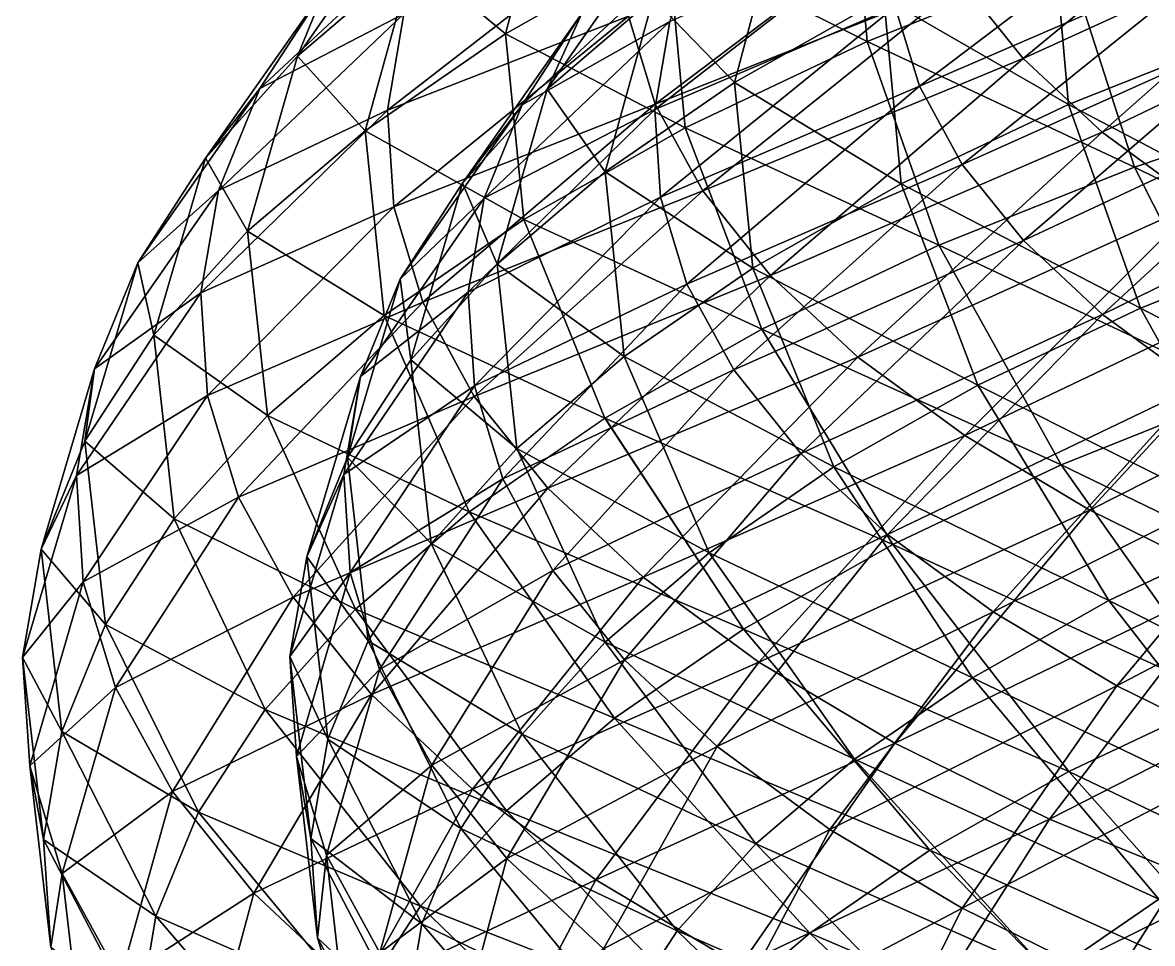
# Model space of a CAD drawing. Header units: metres. Extents: x -644 to 621, y -139 to 1855.
# Drawn here: x -635.5 to -424.2, y 523 to 695.2 of the extents above; entities that cross this region are included whole.
import ezdxf

# ---------------------------------------------------------------- set-up
doc = ezdxf.new("R2010")
doc.units = ezdxf.units.M

msp = doc.modelspace()

# ---------------------------------------------------------------- linework, layer by layer
for points in [[(-448.37476, 688.55707, -4809.123), (-398.7542, 729.45856, -4806.985), (-459.8009, 702.8139, -4772.9795), (-459.8008, 702.814, -4772.9795)], [(-448.37476, 688.55707, -4809.123), (-385.66803, 717.2323, -4838.082), (-398.7542, 729.45856, -4806.985), (-398.75412, 729.4587, -4806.985)], [(-405.29828, 693.7342, -4203.3203), (-442.96393, 714.79193, -4248.318), (-408.15182, 728.6828, -4214.514), (-408.15173, 728.6829, -4214.514)], [(-545.2019, 693.1227, -4299.576), (-562.4768, 707.4631, -4362.0645), (-536.6572, 725.2528, -4318.1963), (-536.6571, 725.2529, -4318.1963)], [(-545.2019, 693.1227, -4299.576), (-536.6572, 725.2528, -4318.1963), (-514.84973, 710.3423, -4257.279), (-514.8496, 710.3424, -4257.279)], [(-477.5681, 691.69525, -4206.218), (-514.84973, 710.3423, -4257.279), (-480.63318, 726.55945, -4217.6167), (-480.6331, 726.5596, -4217.6167)], [(-477.5681, 691.69525, -4206.218), (-480.63318, 726.55945, -4217.6167), (-439.95898, 706.7022, -4169.698), (-439.9589, 706.70233, -4169.698)], [(-467.7956, 683.3555, -4722.563), (-418.40115, 720.80176, -4729.093), (-472.3058, 698.2147, -4685.1196), (-472.3057, 698.21484, -4685.1196)], [(-467.7956, 683.3555, -4722.563), (-411.26584, 707.768, -4762.0337), (-418.40115, 720.80176, -4729.093), (-418.40106, 720.8019, -4729.093)], [(-387.80548, 681.584, -4135.3403), (-439.95898, 706.7022, -4169.698), (-399.05225, 720.4754, -4136.3774), (-399.05215, 720.4755, -4136.3774)], [(-584.0727, 688.95184, -4407.874), (-578.9134, 701.70215, -4475.044), (-562.3658, 720.0614, -4429.461), (-562.36566, 720.0615, -4429.461)], [(-584.0727, 688.95184, -4407.874), (-562.3658, 720.0614, -4429.461), (-562.4768, 707.4631, -4362.0645), (-562.4767, 707.4632, -4362.0645)], [(-517.1919, 679.9746, -4729.532), (-467.7975, 717.42084, -4736.062), (-522.1874, 696.4328, -4688.0596), (-522.18726, 696.4329, -4688.0596)], [(-502.39655, 684.0149, -4323.758), (-517.58276, 699.7944, -4382.6973), (-493.85184, 716.145, -4342.378), (-493.85175, 716.14514, -4342.378)], [(-517.1919, 679.9746, -4729.532), (-459.8009, 702.8139, -4772.9795), (-467.7975, 717.42084, -4736.062), (-467.7974, 717.42096, -4736.062)], [(-502.39655, 684.0149, -4323.758), (-493.85184, 716.145, -4342.378), (-474.45874, 699.86475, -4284.8247), (-474.45865, 699.86487, -4284.8247)], [(-433.60602, 674.75885, -4844.2183), (-385.66803, 717.2323, -4838.082), (-448.37476, 688.55707, -4809.123), (-448.37466, 688.5572, -4809.123)], [(-433.60602, 674.75885, -4844.2183), (-369.71964, 705.50543, -4868.013), (-385.66803, 717.2323, -4838.082), (-385.66794, 717.2324, -4838.082)], [(-591.1153, 682.9243, -4521.811), (-564.1938, 696.8879, -4586.6045), (-556.8915, 714.80963, -4541.8354), (-556.89136, 714.80975, -4541.8354)], [(-591.1153, 682.9243, -4521.811), (-556.8915, 714.80963, -4541.8354), (-578.9134, 701.70215, -4475.044), (-578.91327, 701.7023, -4475.044)], [(-439.8989, 679.92773, -4236.9185), (-474.45874, 699.86475, -4284.8247), (-442.96393, 714.79193, -4248.318), (-442.96384, 714.79205, -4248.318)], [(-439.8989, 679.92773, -4236.9185), (-442.96393, 714.79193, -4248.318), (-405.29828, 693.7342, -4203.3203), (-405.2982, 693.7343, -4203.3203)], [(-567.26575, 678.8432, -4631.812), (-522.1874, 696.4328, -4688.0596), (-523.2754, 713.0306, -4646.357), (-523.27527, 713.0307, -4646.357)], [(-567.26575, 678.8432, -4631.812), (-523.2754, 713.0306, -4646.357), (-564.1938, 696.8879, -4586.6045), (-564.19366, 696.888, -4586.6045)], [(-537.43164, 682.78064, -4424.8013), (-530.88025, 697.0753, -4488.136), (-515.7247, 713.89014, -4446.3877), (-515.72455, 713.89026, -4446.3877)], [(-537.43164, 682.78064, -4424.8013), (-515.7247, 713.89014, -4446.3877), (-517.58276, 699.7944, -4382.6973), (-517.58264, 699.7945, -4382.6973)], [(-517.2784, 679.01263, -4632.9233), (-472.3058, 698.2147, -4685.1196), (-473.288, 713.19995, -4647.4683), (-473.2879, 713.2001, -4647.4683)], [(-517.2784, 679.01263, -4632.9233), (-473.288, 713.19995, -4647.4683), (-514.48114, 695.4435, -4591.759), (-514.481, 695.4436, -4591.759)], [(-511.59338, 675.5688, -4245.6577), (-545.2019, 693.1227, -4299.576), (-514.84973, 710.3423, -4257.279), (-514.8496, 710.3424, -4257.279)], [(-542.0557, 679.87714, -4530.9697), (-514.48114, 695.4435, -4591.759), (-507.832, 711.76245, -4550.9937), (-507.8319, 711.7626, -4550.9937)], [(-542.0557, 679.87714, -4530.9697), (-507.832, 711.76245, -4550.9937), (-530.88025, 697.0753, -4488.136), (-530.8801, 697.07544, -4488.136)], [(-511.59338, 675.5688, -4245.6577), (-514.84973, 710.3423, -4257.279), (-477.5681, 691.69525, -4206.218), (-477.56802, 691.6954, -4206.218)], [(-459.79178, 668.73535, -4759.5137), (-411.26584, 707.768, -4762.0337), (-467.7956, 683.3555, -4722.563), (-467.7955, 683.35565, -4722.563)], [(-459.79178, 668.73535, -4759.5137), (-401.0703, 695.04675, -4794.2847), (-411.26584, 707.768, -4762.0337), (-411.26575, 707.7681, -4762.0337)], [(-571.4588, 675.0317, -4344.1875), (-584.0727, 688.95184, -4407.874), (-562.4768, 707.4631, -4362.0645), (-562.4767, 707.4632, -4362.0645)], [(-571.4588, 675.0317, -4344.1875), (-562.4768, 707.4631, -4362.0645), (-545.2019, 693.1227, -4299.576), (-545.2018, 693.1228, -4299.576)], [(-427.58316, 668.191, -4167.741), (-477.5681, 691.69525, -4206.218), (-439.95898, 706.7022, -4169.698), (-439.9589, 706.70233, -4169.698)], [(-427.58316, 668.191, -4167.741), (-439.95898, 706.7022, -4169.698), (-387.80548, 681.584, -4135.3403), (-387.8054, 681.5841, -4135.3403)], [(-415.60706, 661.5242, -4877.9976), (-369.71964, 705.50543, -4868.013), (-433.60602, 674.75885, -4844.2183), (-433.60593, 674.759, -4844.2183)], [(-601.2806, 669.86005, -4455.276), (-591.1153, 682.9243, -4521.811), (-578.9134, 701.70215, -4475.044), (-578.91327, 701.7023, -4475.044)], [(-601.2806, 669.86005, -4455.276), (-578.9134, 701.70215, -4475.044), (-584.0727, 688.95184, -4407.874), (-584.0726, 688.95197, -4407.874)], [(-508.32684, 663.78125, -4770.4595), (-459.8009, 702.8139, -4772.9795), (-517.1919, 679.9746, -4729.532), (-517.1918, 679.97473, -4729.532)], [(-508.32684, 663.78125, -4770.4595), (-448.37476, 688.55707, -4809.123), (-459.8009, 702.8139, -4772.9795), (-459.8008, 702.814, -4772.9795)], [(-526.5647, 667.363, -4364.8203), (-537.43164, 682.78064, -4424.8013), (-517.58276, 699.7944, -4382.6973), (-517.58264, 699.7945, -4382.6973)], [(-526.5647, 667.363, -4364.8203), (-517.58276, 699.7944, -4382.6973), (-502.39655, 684.0149, -4323.758), (-502.39645, 684.015, -4323.758)], [(-471.2023, 665.09125, -4273.204), (-502.39655, 684.0149, -4323.758), (-474.45874, 699.86475, -4284.8247), (-474.45865, 699.86487, -4284.8247)], [(-471.2023, 665.09125, -4273.204), (-474.45874, 699.86475, -4284.8247), (-439.8989, 679.92773, -4236.9185), (-439.8988, 679.92786, -4236.9185)], [(-516.2022, 662.59485, -4674.174), (-472.3058, 698.2147, -4685.1196), (-517.2784, 679.01263, -4632.9233), (-517.27826, 679.01276, -4632.9233)], [(-516.2022, 662.59485, -4674.174), (-467.7956, 683.3555, -4722.563), (-472.3058, 698.2147, -4685.1196), (-472.3057, 698.21484, -4685.1196)], [(-598.8787, 663.8708, -4569.407), (-567.26575, 678.8432, -4631.812), (-564.1938, 696.8879, -4586.6045), (-564.19366, 696.888, -4586.6045)], [(-598.8787, 663.8708, -4569.407), (-564.1938, 696.8879, -4586.6045), (-591.1153, 682.9243, -4521.811), (-591.1152, 682.92444, -4521.811)], [(-566.0839, 660.8129, -4677.1143), (-522.1874, 696.4328, -4688.0596), (-567.26575, 678.8432, -4631.812), (-567.2656, 678.8433, -4631.812)], [(-566.0839, 660.8129, -4677.1143), (-517.1919, 679.9746, -4729.532), (-522.1874, 696.4328, -4688.0596), (-522.18726, 696.4329, -4688.0596)], [(-553.24756, 665.2332, -4468.3687), (-542.0557, 679.87714, -4530.9697), (-530.88025, 697.0753, -4488.136), (-530.8801, 697.07544, -4488.136)], [(-553.24756, 665.2332, -4468.3687), (-530.88025, 697.0753, -4488.136), (-537.43164, 682.78064, -4424.8013), (-537.4315, 682.78076, -4424.8013)], [(-549.1661, 662.42645, -4574.562), (-517.2784, 679.01263, -4632.9233), (-514.48114, 695.4435, -4591.759), (-514.481, 695.4436, -4591.759)], [(-549.1661, 662.42645, -4574.562), (-514.48114, 695.4435, -4591.759), (-542.0557, 679.87714, -4530.9697), (-542.0556, 679.87726, -4530.9697)], [(-448.3553, 654.46564, -4795.69), (-401.0703, 695.04675, -4794.2847), (-459.79178, 668.73535, -4759.5137), (-459.7917, 668.7355, -4759.5137)], [(-448.3553, 654.46564, -4795.69), (-387.89224, 682.7346, -4825.6), (-401.0703, 695.04675, -4794.2847), (-401.07022, 695.0469, -4794.2847)], [(-541.7759, 658.44543, -4287.7188), (-571.4588, 675.0317, -4344.1875), (-545.2019, 693.1227, -4299.576), (-545.2018, 693.1228, -4299.576)], [(-541.7759, 658.44543, -4287.7188), (-545.2019, 693.1227, -4299.576), (-511.59338, 675.5688, -4245.6577), (-511.5933, 675.5689, -4245.6577)], [(-392.92245, 655.2229, -4201.364), (-439.8989, 679.92773, -4236.9185), (-405.29828, 693.7342, -4203.3203), (-405.2982, 693.7343, -4203.3203)], [(-464.15424, 653.5982, -4203.253), (-511.59338, 675.5688, -4245.6577), (-477.5681, 691.69525, -4206.218), (-477.56802, 691.6954, -4206.218)], [(-464.15424, 653.5982, -4203.253), (-477.5681, 691.69525, -4206.218), (-427.58316, 668.191, -4167.741), (-427.58307, 668.1911, -4167.741)], [(-593.4204, 656.207, -4390.7725), (-601.2806, 669.86005, -4455.276), (-584.0727, 688.95184, -4407.874), (-584.0726, 688.95197, -4407.874)], [(-593.4204, 656.207, -4390.7725), (-584.0727, 688.95184, -4407.874), (-571.4588, 675.0317, -4344.1875), (-571.4587, 675.0318, -4344.1875)], [(-495.6597, 647.976, -4810.5283), (-448.37476, 688.55707, -4809.123), (-508.32684, 663.78125, -4770.4595), (-508.32675, 663.7814, -4770.4595)], [(-495.6597, 647.976, -4810.5283), (-433.60602, 674.75885, -4844.2183), (-448.37476, 688.55707, -4809.123), (-448.37466, 688.5572, -4809.123)], [(-613.9694, 650.33295, -4503.9097), (-598.8787, 663.8708, -4569.407), (-591.1153, 682.9243, -4521.811), (-591.1152, 682.92444, -4521.811)], [(-613.9694, 650.33295, -4503.9097), (-591.1153, 682.9243, -4521.811), (-601.2806, 669.86005, -4455.276), (-601.28046, 669.86017, -4455.276)], [(-546.77936, 650.0357, -4407.6997), (-553.24756, 665.2332, -4468.3687), (-537.43164, 682.78064, -4424.8013), (-537.4315, 682.78076, -4424.8013)], [(-546.77936, 650.0357, -4407.6997), (-537.43164, 682.78064, -4424.8013), (-526.5647, 667.363, -4364.8203), (-526.5646, 667.3631, -4364.8203)], [(-498.9704, 649.33765, -4311.9004), (-526.5647, 667.363, -4364.8203), (-502.39655, 684.0149, -4323.758), (-502.39645, 684.015, -4323.758)], [(-511.26093, 646.3152, -4715.197), (-467.7956, 683.3555, -4722.563), (-516.2022, 662.59485, -4674.174), (-516.2021, 662.595, -4674.174)], [(-511.26093, 646.3152, -4715.197), (-459.79178, 668.73535, -4759.5137), (-467.7956, 683.3555, -4722.563), (-467.7955, 683.35565, -4722.563)], [(-498.9704, 649.33765, -4311.9004), (-502.39655, 684.0149, -4323.758), (-471.2023, 665.09125, -4273.204), (-471.2022, 665.0914, -4273.204)], [(-433.57318, 640.6549, -4830.817), (-387.89224, 682.7346, -4825.6), (-448.3553, 654.46564, -4795.69), (-448.3552, 654.46576, -4795.69)], [(-433.57318, 640.6549, -4830.817), (-371.83185, 670.9254, -4855.741), (-387.89224, 682.7346, -4825.6), (-387.89215, 682.73474, -4825.6)], [(-368.69418, 639.1673, -4143.3955), (-427.58316, 668.191, -4167.741), (-387.80548, 681.584, -4135.3403), (-387.8054, 681.5841, -4135.3403)], [(-602.14465, 644.68665, -4617.4697), (-566.0839, 660.8129, -4677.1143), (-567.26575, 678.8432, -4631.812), (-567.2656, 678.8433, -4631.812)], [(-602.14465, 644.68665, -4617.4697), (-567.26575, 678.8432, -4631.812), (-598.8787, 663.8708, -4569.407), (-598.8786, 663.8709, -4569.407)], [(-560.6572, 642.93427, -4722.166), (-517.1919, 679.9746, -4729.532), (-566.0839, 660.8129, -4677.1143), (-566.0838, 660.81305, -4677.1143)], [(-564.9099, 647.2857, -4513.068), (-549.1661, 662.42645, -4574.562), (-542.0557, 679.87714, -4530.9697), (-542.0556, 679.87726, -4530.9697)], [(-564.9099, 647.2857, -4513.068), (-542.0557, 679.87714, -4530.9697), (-553.24756, 665.2332, -4468.3687), (-553.24744, 665.23334, -4468.3687)], [(-560.6572, 642.93427, -4722.166), (-508.32684, 663.78125, -4770.4595), (-517.1919, 679.9746, -4729.532), (-517.1918, 679.97473, -4729.532)], [(-552.15735, 644.8561, -4618.581), (-516.2022, 662.59485, -4674.174), (-517.2784, 679.01263, -4632.9233), (-517.27826, 679.01276, -4632.9233)], [(-552.15735, 644.8561, -4618.581), (-517.2784, 679.01263, -4632.9233), (-549.1661, 662.42645, -4574.562), (-549.16595, 662.4266, -4574.562)], [(-426.48502, 641.8307, -4233.954), (-471.2023, 665.09125, -4273.204), (-439.8989, 679.92773, -4236.9185), (-439.8988, 679.92786, -4236.9185)], [(-426.48502, 641.8307, -4233.954), (-439.8989, 679.92773, -4236.9185), (-392.92245, 655.2229, -4201.364), (-392.92236, 655.223, -4201.364)], [(-567.88586, 640.4556, -4332.0806), (-593.4204, 656.207, -4390.7725), (-571.4588, 675.0317, -4344.1875), (-571.4587, 675.0318, -4344.1875)], [(-567.88586, 640.4556, -4332.0806), (-571.4588, 675.0317, -4344.1875), (-541.7759, 658.44543, -4287.7188), (-541.77576, 658.44556, -4287.7188)], [(-497.2404, 637.9168, -4241.6045), (-541.7759, 658.44543, -4287.7188), (-511.59338, 675.5688, -4245.6577), (-511.5933, 675.5689, -4245.6577)], [(-497.2404, 637.9168, -4241.6045), (-511.59338, 675.5688, -4245.6577), (-464.15424, 653.5982, -4203.253), (-464.15414, 653.5983, -4203.253)], [(-479.28693, 632.67914, -4849.435), (-433.60602, 674.75885, -4844.2183), (-495.6597, 647.976, -4810.5283), (-495.6596, 647.97614, -4810.5283)], [(-479.28693, 632.67914, -4849.435), (-415.60706, 661.5242, -4877.9976), (-433.60602, 674.75885, -4844.2183), (-433.60593, 674.759, -4844.2183)], [(-610.9197, 636.7918, -4438.9775), (-613.9694, 650.33295, -4503.9097), (-601.2806, 669.86005, -4455.276), (-601.28046, 669.86017, -4455.276)], [(-610.9197, 636.7918, -4438.9775), (-601.2806, 669.86005, -4455.276), (-593.4204, 656.207, -4390.7725), (-593.4203, 656.2071, -4390.7725)], [(-415.55792, 627.4083, -4864.627), (-371.83185, 670.9254, -4855.741), (-433.57318, 640.6549, -4830.817), (-433.5731, 640.655, -4830.817)], [(-502.49197, 630.2974, -4755.6797), (-459.79178, 668.73535, -4759.5137), (-511.26093, 646.3152, -4715.197), (-511.26083, 646.3153, -4715.197)], [(-502.49197, 630.2974, -4755.6797), (-448.3553, 654.46564, -4795.69), (-459.79178, 668.73535, -4759.5137), (-459.7917, 668.7355, -4759.5137)], [(-406.52295, 626.4305, -4174.209), (-464.15424, 653.5982, -4203.253), (-427.58316, 668.191, -4167.741), (-427.58307, 668.1911, -4167.741)], [(-406.52295, 626.4305, -4174.209), (-427.58316, 668.191, -4167.741), (-368.69418, 639.1673, -4143.3955), (-368.6941, 639.1674, -4143.3955)], [(-522.99176, 632.7869, -4352.7134), (-546.77936, 650.0357, -4407.6997), (-526.5647, 667.363, -4364.8203), (-526.5646, 667.3631, -4364.8203)], [(-522.99176, 632.7869, -4352.7134), (-526.5647, 667.363, -4364.8203), (-498.9704, 649.33765, -4311.9004), (-498.9703, 649.33777, -4311.9004)], [(-622.04266, 630.51917, -4553.405), (-602.14465, 644.68665, -4617.4697), (-598.8787, 663.8708, -4569.407), (-598.8786, 663.8709, -4569.407)], [(-622.04266, 630.51917, -4553.405), (-598.8787, 663.8708, -4569.407), (-613.9694, 650.33295, -4503.9097), (-613.9693, 650.33307, -4503.9097)], [(-562.8866, 632.165, -4452.07), (-564.9099, 647.2857, -4513.068), (-553.24756, 665.2332, -4468.3687), (-553.24744, 665.23334, -4468.3687)], [(-562.8866, 632.165, -4452.07), (-553.24756, 665.2332, -4468.3687), (-546.77936, 650.0357, -4407.6997), (-546.77924, 650.0358, -4407.6997)], [(-551.027, 625.34326, -4766.6255), (-508.32684, 663.78125, -4770.4595), (-560.6572, 642.93427, -4722.166), (-560.6571, 642.9344, -4722.166)], [(-551.027, 625.34326, -4766.6255), (-495.6597, 647.976, -4810.5283), (-508.32684, 663.78125, -4770.4595), (-508.32675, 663.7814, -4770.4595)], [(-456.84933, 627.4393, -4269.1504), (-498.9704, 649.33765, -4311.9004), (-471.2023, 665.09125, -4273.204), (-471.2022, 665.0914, -4273.204)], [(-456.84933, 627.4393, -4269.1504), (-471.2023, 665.09125, -4273.204), (-426.48502, 641.8307, -4233.954), (-426.48492, 641.8308, -4233.954)], [(-572.33, 629.07477, -4558.5596), (-552.15735, 644.8561, -4618.581), (-549.1661, 662.42645, -4574.562), (-549.16595, 662.4266, -4574.562)], [(-572.33, 629.07477, -4558.5596), (-549.1661, 662.42645, -4574.562), (-564.9099, 647.2857, -4513.068), (-564.9098, 647.2858, -4513.068)], [(-551.0065, 627.29974, -4662.6924), (-516.2022, 662.59485, -4674.174), (-552.15735, 644.8561, -4618.581), (-552.1572, 644.8562, -4618.581)], [(-551.0065, 627.29974, -4662.6924), (-511.26093, 646.3152, -4715.197), (-516.2022, 662.59485, -4674.174), (-516.2021, 662.595, -4674.174)], [(-459.33307, 618.0071, -4886.884), (-415.60706, 661.5242, -4877.9976), (-479.28693, 632.67914, -4849.435), (-479.28683, 632.67926, -4849.435)], [(-459.33307, 618.0071, -4886.884), (-394.5148, 648.95386, -4910.2046), (-415.60706, 661.5242, -4877.9976), (-415.60696, 661.5243, -4877.9976)], [(-600.88824, 625.51776, -4665.633), (-566.0839, 660.8129, -4677.1143), (-602.14465, 644.68665, -4617.4697), (-602.14453, 644.68677, -4617.4697)], [(-600.88824, 625.51776, -4665.633), (-560.6572, 642.93427, -4722.166), (-566.0839, 660.8129, -4677.1143), (-566.0838, 660.81305, -4677.1143)], [(-526.5898, 621.2661, -4282.505), (-567.88586, 640.4556, -4332.0806), (-541.7759, 658.44543, -4287.7188), (-541.77576, 658.44556, -4287.7188)], [(-526.5898, 621.2661, -4282.505), (-541.7759, 658.44543, -4287.7188), (-497.2404, 637.9168, -4241.6045), (-497.2403, 637.91693, -4241.6045)], [(-589.7247, 621.7362, -4378.4053), (-610.9197, 636.7918, -4438.9775), (-593.4204, 656.207, -4390.7725), (-593.4203, 656.2071, -4390.7725)], [(-589.7247, 621.7362, -4378.4053), (-593.4204, 656.207, -4390.7725), (-567.88586, 640.4556, -4332.0806), (-567.88574, 640.45575, -4332.0806)], [(-371.8622, 613.46246, -4207.831), (-426.48502, 641.8307, -4233.954), (-392.92245, 655.2229, -4201.364), (-392.92236, 655.223, -4201.364)], [(-489.96222, 614.6636, -4795.3145), (-448.3553, 654.46564, -4795.69), (-502.49197, 630.2974, -4755.6797), (-502.49188, 630.29755, -4755.6797)], [(-441.3022, 612.55273, -4207.9805), (-497.2404, 637.9168, -4241.6045), (-464.15424, 653.5982, -4203.253), (-464.15414, 653.5983, -4203.253)], [(-489.96222, 614.6636, -4795.3145), (-433.57318, 640.6549, -4830.817), (-448.3553, 654.46564, -4795.69), (-448.3552, 654.46576, -4795.69)], [(-441.3022, 612.55273, -4207.9805), (-464.15424, 653.5982, -4203.253), (-406.52295, 626.4305, -4174.209), (-406.52286, 626.4306, -4174.209)], [(-623.8234, 616.934, -4488.4346), (-622.04266, 630.51917, -4553.405), (-613.9694, 650.33295, -4503.9097), (-613.9693, 650.33307, -4503.9097)], [(-623.8234, 616.934, -4488.4346), (-613.9694, 650.33295, -4503.9097), (-610.9197, 636.7918, -4438.9775), (-610.91956, 636.79193, -4438.9775)], [(-543.0836, 615.56494, -4395.332), (-562.8866, 632.165, -4452.07), (-546.77936, 650.0357, -4407.6997), (-546.77924, 650.0358, -4407.6997)], [(-543.0836, 615.56494, -4395.332), (-546.77936, 650.0357, -4407.6997), (-522.99176, 632.7869, -4352.7134), (-522.99164, 632.78705, -4352.7134)], [(-483.7844, 612.1583, -4306.686), (-522.99176, 632.7869, -4352.7134), (-498.9704, 649.33765, -4311.9004), (-498.9703, 649.33777, -4311.9004)], [(-483.7844, 612.1583, -4306.686), (-498.9704, 649.33765, -4311.9004), (-456.84933, 627.4393, -4269.1504), (-456.84924, 627.4394, -4269.1504)], [(-435.95007, 604.0715, -4922.5884), (-394.5148, 648.95386, -4910.2046), (-459.33307, 618.0071, -4886.884), (-459.33298, 618.0072, -4886.884)], [(-435.95007, 604.0715, -4922.5884), (-370.48987, 637.1435, -4940.5938), (-394.5148, 648.95386, -4910.2046), (-394.5147, 648.954, -4910.2046)], [(-574.7639, 613.88684, -4497.593), (-572.33, 629.07477, -4558.5596), (-564.9099, 647.2857, -4513.068), (-564.9098, 647.2858, -4513.068)], [(-574.7639, 613.88684, -4497.593), (-564.9099, 647.2857, -4513.068), (-562.8866, 632.165, -4452.07), (-562.8865, 632.1651, -4452.07)], [(-537.2666, 608.17395, -4810.153), (-495.6597, 647.976, -4810.5283), (-551.027, 625.34326, -4766.6255), (-551.02686, 625.3434, -4766.6255)], [(-537.2666, 608.17395, -4810.153), (-479.28693, 632.67914, -4849.435), (-495.6597, 647.976, -4810.5283), (-495.6596, 647.97614, -4810.5283)], [(-625.4389, 610.56946, -4603.3853), (-600.88824, 625.51776, -4665.633), (-602.14465, 644.68665, -4617.4697), (-602.14453, 644.68677, -4617.4697)], [(-625.4389, 610.56946, -4603.3853), (-602.14465, 644.68665, -4617.4697), (-622.04266, 630.51917, -4553.405), (-622.04254, 630.5193, -4553.405)], [(-575.4515, 610.7389, -4604.4966), (-551.0065, 627.29974, -4662.6924), (-552.15735, 644.8561, -4618.581), (-552.1572, 644.8562, -4618.581)], [(-575.4515, 610.7389, -4604.4966), (-552.15735, 644.8561, -4618.581), (-572.33, 629.07477, -4558.5596), (-572.3299, 629.0749, -4558.5596)], [(-545.72253, 609.89105, -4706.5605), (-511.26093, 646.3152, -4715.197), (-551.0065, 627.29974, -4662.6924), (-551.00635, 627.29987, -4662.6924)], [(-545.72253, 609.89105, -4706.5605), (-502.49197, 630.2974, -4755.6797), (-511.26093, 646.3152, -4715.197), (-511.26083, 646.3153, -4715.197)], [(-595.11884, 606.51013, -4713.53), (-560.6572, 642.93427, -4722.166), (-600.88824, 625.51776, -4665.633), (-600.8881, 625.5179, -4665.633)], [(-595.11884, 606.51013, -4713.53), (-551.027, 625.34326, -4766.6255), (-560.6572, 642.93427, -4722.166), (-560.6571, 642.9344, -4722.166)], [(-551.9792, 603.7728, -4325.642), (-589.7247, 621.7362, -4378.4053), (-567.88586, 640.4556, -4332.0806), (-567.88574, 640.45575, -4332.0806)], [(-551.9792, 603.7728, -4325.642), (-567.88586, 640.4556, -4332.0806), (-526.5898, 621.2661, -4282.505), (-526.58966, 621.26624, -4282.505)], [(-473.76703, 599.53265, -4833.7993), (-433.57318, 640.6549, -4830.817), (-489.96222, 614.6636, -4795.3145), (-489.96213, 614.6637, -4795.3145)], [(-473.76703, 599.53265, -4833.7993), (-415.55792, 627.4083, -4864.627), (-433.57318, 640.6549, -4830.817), (-433.5731, 640.655, -4830.817)], [(-403.63297, 600.78516, -4238.6816), (-456.84933, 627.4393, -4269.1504), (-426.48502, 641.8307, -4233.954), (-426.48492, 641.8308, -4233.954)], [(-403.63297, 600.78516, -4238.6816), (-426.48502, 641.8307, -4233.954), (-371.8622, 613.46246, -4207.831), (-371.86212, 613.4626, -4207.831)], [(-607.1261, 602.4296, -4426.3403), (-623.8234, 616.934, -4488.4346), (-610.9197, 636.7918, -4438.9775), (-610.91956, 636.79193, -4438.9775)], [(-607.1261, 602.4296, -4426.3403), (-610.9197, 636.7918, -4438.9775), (-589.7247, 621.7362, -4378.4053), (-589.72455, 621.7363, -4378.4053)], [(-472.76724, 597.63965, -4244.453), (-526.5898, 621.2661, -4282.505), (-497.2404, 637.9168, -4241.6045), (-497.2403, 637.91693, -4241.6045)], [(-472.76724, 597.63965, -4244.453), (-497.2404, 637.9168, -4241.6045), (-441.3022, 612.55273, -4207.9805), (-441.3021, 612.55286, -4207.9805)], [(-409.31586, 590.9784, -4956.278), (-370.48987, 637.1435, -4940.5938), (-435.95007, 604.0715, -4922.5884), (-435.94998, 604.0716, -4922.5884)], [(-559.09296, 597.8028, -4439.4326), (-574.7639, 613.88684, -4497.593), (-562.8866, 632.165, -4452.07), (-562.8865, 632.1651, -4452.07)], [(-559.09296, 597.8028, -4439.4326), (-562.8866, 632.165, -4452.07), (-543.0836, 615.56494, -4395.332), (-543.0835, 615.56506, -4395.332)], [(-507.0851, 596.1041, -4346.275), (-543.0836, 615.56494, -4395.332), (-522.99176, 632.7869, -4352.7134), (-522.99164, 632.78705, -4352.7134)], [(-519.4807, 591.5568, -4852.4175), (-479.28693, 632.67914, -4849.435), (-537.2666, 608.17395, -4810.153), (-537.2665, 608.1741, -4810.153)], [(-507.0851, 596.1041, -4346.275), (-522.99176, 632.7869, -4352.7134), (-483.7844, 612.1583, -4306.686), (-483.7843, 612.15845, -4306.686)], [(-519.4807, 591.5568, -4852.4175), (-459.33307, 618.0071, -4886.884), (-479.28693, 632.67914, -4849.435), (-479.28683, 632.67926, -4849.435)], [(-632.0334, 596.78467, -4538.768), (-625.4389, 610.56946, -4603.3853), (-622.04266, 630.51917, -4553.405), (-622.04254, 630.5193, -4553.405)], [(-632.0334, 596.78467, -4538.768), (-622.04266, 630.51917, -4553.405), (-623.8234, 616.934, -4488.4346), (-623.8233, 616.93414, -4488.4346)], [(-536.3454, 592.7624, -4749.8506), (-502.49197, 630.2974, -4755.6797), (-545.72253, 609.89105, -4706.5605), (-545.7224, 609.8912, -4706.5605)], [(-536.3454, 592.7624, -4749.8506), (-489.96222, 614.6636, -4795.3145), (-502.49197, 630.2974, -4755.6797), (-502.49188, 630.29755, -4755.6797)], [(-582.3208, 595.3403, -4543.923), (-575.4515, 610.7389, -4604.4966), (-572.33, 629.07477, -4558.5596), (-572.3299, 629.0749, -4558.5596)], [(-582.3208, 595.3403, -4543.923), (-572.33, 629.07477, -4558.5596), (-574.7639, 613.88684, -4497.593), (-574.7638, 613.88696, -4497.593)], [(-432.3762, 587.1621, -4271.999), (-483.7844, 612.1583, -4306.686), (-456.84933, 627.4393, -4269.1504), (-456.84924, 627.4394, -4269.1504)], [(-432.3762, 587.1621, -4271.999), (-456.84933, 627.4393, -4269.1504), (-403.63297, 600.78516, -4238.6816), (-403.63287, 600.7853, -4238.6816)], [(-624.13226, 590.63574, -4653.4697), (-600.88824, 625.51776, -4665.633), (-625.4389, 610.56946, -4603.3853), (-625.4388, 610.5696, -4603.3853)], [(-624.13226, 590.63574, -4653.4697), (-595.11884, 606.51013, -4713.53), (-600.88824, 625.51776, -4665.633), (-600.8881, 625.5179, -4665.633)], [(-584.8805, 587.8083, -4760.7964), (-551.027, 625.34326, -4766.6255), (-595.11884, 606.51013, -4713.53), (-595.1187, 606.51025, -4713.53)], [(-584.8805, 587.8083, -4760.7964), (-537.2666, 608.17395, -4810.153), (-551.027, 625.34326, -4766.6255), (-551.02686, 625.3434, -4766.6255)], [(-574.2506, 592.41766, -4650.53), (-551.0065, 627.29974, -4662.6924), (-575.4515, 610.7389, -4604.4966), (-575.45135, 610.739, -4604.4966)], [(-574.2506, 592.41766, -4650.53), (-545.72253, 609.89105, -4706.5605), (-551.0065, 627.29974, -4662.6924), (-551.00635, 627.29987, -4662.6924)], [(-454.02963, 585.0197, -4870.8413), (-415.55792, 627.4083, -4864.627), (-473.76703, 599.53265, -4833.7993), (-473.76694, 599.5328, -4833.7993)], [(-454.02963, 585.0197, -4870.8413), (-394.44662, 614.8266, -4896.8633), (-415.55792, 627.4083, -4864.627), (-415.55783, 627.40845, -4864.627)], [(-378.2247, 581.96204, -4187.6973), (-441.3022, 612.55273, -4207.9805), (-406.52295, 626.4305, -4174.209), (-406.52286, 626.4306, -4174.209)], [(-573.2152, 585.57007, -4370.688), (-607.1261, 602.4296, -4426.3403), (-589.7247, 621.7362, -4378.4053), (-589.72455, 621.7363, -4378.4053)], [(-573.2152, 585.57007, -4370.688), (-589.7247, 621.7362, -4378.4053), (-551.9792, 603.7728, -4325.642), (-551.97906, 603.77295, -4325.642)], [(-500.67868, 581.80475, -4283.349), (-551.9792, 603.7728, -4325.642), (-526.5898, 621.2661, -4282.505), (-526.58966, 621.26624, -4282.505)], [(-500.67868, 581.80475, -4283.349), (-526.5898, 621.2661, -4282.505), (-472.76724, 597.63965, -4244.453), (-472.76715, 597.6398, -4244.453)], [(-619.9577, 582.68286, -4475.521), (-632.0334, 596.78467, -4538.768), (-623.8234, 616.934, -4488.4346), (-623.8233, 616.93414, -4488.4346)], [(-619.9577, 582.68286, -4475.521), (-623.8234, 616.934, -4488.4346), (-607.1261, 602.4296, -4426.3403), (-607.126, 602.42975, -4426.3403)], [(-497.8048, 575.61847, -4893.098), (-459.33307, 618.0071, -4886.884), (-519.4807, 591.5568, -4852.4175), (-519.4806, 591.55695, -4852.4175)], [(-497.8048, 575.61847, -4893.098), (-435.95007, 604.0715, -4922.5884), (-459.33307, 618.0071, -4886.884), (-459.33298, 618.0072, -4886.884)], [(-526.57416, 579.3988, -4387.615), (-559.09296, 597.8028, -4439.4326), (-543.0836, 615.56494, -4395.332), (-543.0835, 615.56506, -4395.332)], [(-526.57416, 579.3988, -4387.615), (-543.0836, 615.56494, -4395.332), (-507.0851, 596.1041, -4346.275), (-507.08502, 596.10425, -4346.275)], [(-430.90015, 571.2352, -4906.159), (-394.44662, 614.8266, -4896.8633), (-454.02963, 585.0197, -4870.8413), (-454.02954, 585.01984, -4870.8413)], [(-430.90015, 571.2352, -4906.159), (-370.39996, 603.00555, -4927.28), (-394.44662, 614.8266, -4896.8633), (-394.44653, 614.8267, -4896.8633)], [(-570.89813, 579.6357, -4484.679), (-582.3208, 595.3403, -4543.923), (-574.7639, 613.88684, -4497.593), (-574.7638, 613.88696, -4497.593)], [(-570.89813, 579.6357, -4484.679), (-574.7639, 613.88684, -4497.593), (-559.09296, 597.8028, -4439.4326), (-559.09283, 597.8029, -4439.4326)], [(-522.9468, 576.0444, -4792.2344), (-489.96222, 614.6636, -4795.3145), (-536.3454, 592.7624, -4749.8506), (-536.3453, 592.7625, -4749.8506)], [(-522.9468, 576.0444, -4792.2344), (-473.76703, 599.53265, -4833.7993), (-489.96222, 614.6636, -4795.3145), (-489.96213, 614.6637, -4795.3145)], [(-635.4871, 576.49713, -4589.5947), (-624.13226, 590.63574, -4653.4697), (-625.4389, 610.56946, -4603.3853), (-625.4388, 610.5696, -4603.3853)], [(-635.4871, 576.49713, -4589.5947), (-625.4389, 610.56946, -4603.3853), (-632.0334, 596.78467, -4538.768), (-632.03326, 596.7848, -4538.768)], [(-585.4998, 576.66656, -4590.706), (-574.2506, 592.41766, -4650.53), (-575.4515, 610.7389, -4604.4966), (-575.45135, 610.739, -4604.4966)], [(-585.4998, 576.66656, -4590.706), (-575.4515, 610.7389, -4604.4966), (-582.3208, 595.3403, -4543.923), (-582.3207, 595.3404, -4543.923)], [(-457.8732, 572.69696, -4307.531), (-507.0851, 596.1041, -4346.275), (-483.7844, 612.1583, -4306.686), (-483.7843, 612.15845, -4306.686)], [(-457.8732, 572.69696, -4307.531), (-483.7844, 612.1583, -4306.686), (-432.3762, 587.1621, -4271.999), (-432.3761, 587.16223, -4271.999)], [(-410.5839, 569.0499, -4219.119), (-472.76724, 597.63965, -4244.453), (-441.3022, 612.55273, -4207.9805), (-441.3021, 612.55286, -4207.9805)], [(-410.5839, 569.0499, -4219.119), (-441.3022, 612.55273, -4207.9805), (-378.2247, 581.96204, -4187.6973), (-378.2246, 581.96216, -4187.6973)], [(-568.7364, 574.25055, -4696.3086), (-545.72253, 609.89105, -4706.5605), (-574.2506, 592.41766, -4650.53), (-574.2505, 592.4178, -4650.53)], [(-568.7364, 574.25055, -4696.3086), (-536.3454, 592.7624, -4749.8506), (-545.72253, 609.89105, -4706.5605), (-545.7224, 609.8912, -4706.5605)], [(-618.13275, 570.8696, -4703.278), (-595.11884, 606.51013, -4713.53), (-624.13226, 590.63574, -4653.4697), (-624.13214, 590.63586, -4653.4697)], [(-618.13275, 570.8696, -4703.278), (-584.8805, 587.8083, -4760.7964), (-595.11884, 606.51013, -4713.53), (-595.1187, 606.51025, -4713.53)], [(-570.2511, 569.5547, -4807.0723), (-537.2666, 608.17395, -4810.153), (-584.8805, 587.8083, -4760.7964), (-584.8804, 587.8084, -4760.7964)], [(-570.2511, 569.5547, -4807.0723), (-519.4807, 591.5568, -4852.4175), (-537.2666, 608.17395, -4810.153), (-537.2665, 608.1741, -4810.153)], [(-590.1363, 566.7963, -4417.3), (-619.9577, 582.68286, -4475.521), (-607.1261, 602.4296, -4426.3403), (-607.126, 602.42975, -4426.3403)], [(-590.1363, 566.7963, -4417.3), (-607.1261, 602.4296, -4426.3403), (-573.2152, 585.57007, -4370.688), (-573.2151, 585.5702, -4370.688)], [(-524.82404, 565.1686, -4324.373), (-573.2152, 585.57007, -4370.688), (-551.9792, 603.7728, -4325.642), (-551.97906, 603.77295, -4325.642)], [(-524.82404, 565.1686, -4324.373), (-551.9792, 603.7728, -4325.642), (-500.67868, 581.80475, -4283.349), (-500.6786, 581.8049, -4283.349)], [(-472.4036, 560.4801, -4931.8843), (-435.95007, 604.0715, -4922.5884), (-497.8048, 575.61847, -4893.098), (-497.80472, 575.6186, -4893.098)], [(-472.4036, 560.4801, -4931.8843), (-409.31586, 590.9784, -4956.278), (-435.95007, 604.0715, -4922.5884), (-435.94998, 604.0716, -4922.5884)], [(-404.55478, 558.2842, -4939.4834), (-370.39996, 603.00555, -4927.28), (-430.90015, 571.2352, -4906.159), (-430.90005, 571.23535, -4906.159)], [(-372.91467, 557.28235, -4249.8203), (-432.3762, 587.1621, -4271.999), (-403.63297, 600.78516, -4238.6816), (-403.63287, 600.7853, -4238.6816)], [(-505.62836, 559.8641, -4833.388), (-473.76703, 599.53265, -4833.7993), (-522.9468, 576.0444, -4792.2344), (-522.94666, 576.0445, -4792.2344)], [(-505.62836, 559.8641, -4833.388), (-454.02963, 585.0197, -4870.8413), (-473.76703, 599.53265, -4833.7993), (-473.76694, 599.5328, -4833.7993)], [(-628.1217, 562.6462, -4525.5728), (-635.4871, 576.49713, -4589.5947), (-632.0334, 596.78467, -4538.768), (-632.03326, 596.7848, -4538.768)], [(-628.1217, 562.6462, -4525.5728), (-632.0334, 596.78467, -4538.768), (-619.9577, 582.68286, -4475.521), (-619.9576, 582.683, -4475.521)], [(-542.1033, 562.1695, -4430.3926), (-570.89813, 579.6357, -4484.679), (-559.09296, 597.8028, -4439.4326), (-559.09283, 597.8029, -4439.4326)], [(-542.1033, 562.1695, -4430.3926), (-559.09296, 597.8028, -4439.4326), (-526.57416, 579.3988, -4387.615), (-526.57404, 579.3989, -4387.615)], [(-479.92996, 557.4999, -4345.006), (-526.57416, 579.3988, -4387.615), (-507.0851, 596.1041, -4346.275), (-507.08502, 596.10425, -4346.275)], [(-479.92996, 557.4999, -4345.006), (-507.0851, 596.1041, -4346.275), (-457.8732, 572.69696, -4307.531), (-457.8731, 572.6971, -4307.531)], [(-439.8595, 555.17456, -4253.0537), (-500.67868, 581.80475, -4283.349), (-472.76724, 597.63965, -4244.453), (-472.76715, 597.6398, -4244.453)], [(-439.8595, 555.17456, -4253.0537), (-472.76724, 597.63965, -4244.453), (-410.5839, 569.0499, -4219.119), (-410.5838, 569.05005, -4219.119)], [(-578.40906, 561.2018, -4530.7275), (-585.4998, 576.66656, -4590.706), (-582.3208, 595.3403, -4543.923), (-582.3207, 595.3404, -4543.923)], [(-578.40906, 561.2018, -4530.7275), (-582.3208, 595.3403, -4543.923), (-570.89813, 579.6357, -4484.679), (-570.898, 579.6358, -4484.679)], [(-584.27673, 558.00775, -4637.5874), (-574.2506, 592.41766, -4650.53), (-585.4998, 576.66656, -4590.706), (-585.4997, 576.6667, -4590.706)], [(-584.27673, 558.00775, -4637.5874), (-568.7364, 574.25055, -4696.3086), (-574.2506, 592.41766, -4650.53), (-574.2505, 592.4178, -4650.53)], [(-551.34204, 551.8883, -4852.0063), (-519.4807, 591.5568, -4852.4175), (-570.2511, 569.5547, -4807.0723), (-570.251, 569.5548, -4807.0723)], [(-558.9508, 556.3757, -4741.4854), (-536.3454, 592.7624, -4749.8506), (-568.7364, 574.25055, -4696.3086), (-568.73627, 574.2507, -4696.3086)], [(-558.9508, 556.3757, -4741.4854), (-522.9468, 576.0444, -4792.2344), (-536.3454, 592.7624, -4749.8506), (-536.3453, 592.7625, -4749.8506)], [(-551.34204, 551.8883, -4852.0063), (-497.8048, 575.61847, -4893.098), (-519.4807, 591.5568, -4852.4175), (-519.4806, 591.55695, -4852.4175)], [(-634.1584, 556.2258, -4640.528), (-624.13226, 590.63574, -4653.4697), (-635.4871, 576.49713, -4589.5947), (-635.487, 576.49725, -4589.5947)], [(-634.1584, 556.2258, -4640.528), (-618.13275, 570.8696, -4703.278), (-624.13226, 590.63574, -4653.4697), (-624.13214, 590.63586, -4653.4697)], [(-443.47064, 546.257, -4968.4814), (-409.31586, 590.9784, -4956.278), (-472.4036, 560.4801, -4931.8843), (-472.4035, 560.4802, -4931.8843)], [(-443.47064, 546.257, -4968.4814), (-379.63306, 578.82745, -4987.6963), (-409.31586, 590.9784, -4956.278), (-409.31577, 590.9785, -4956.278)], [(-607.48584, 551.4215, -4752.4307), (-584.8805, 587.8083, -4760.7964), (-618.13275, 570.8696, -4703.278), (-618.1326, 570.86975, -4703.278)], [(-607.48584, 551.4215, -4752.4307), (-570.2511, 569.5547, -4807.0723), (-584.8805, 587.8083, -4760.7964), (-584.8804, 587.8084, -4760.7964)], [(-545.0196, 547.85767, -4367.212), (-590.1363, 566.7963, -4417.3), (-573.2152, 585.57007, -4370.688), (-573.2151, 585.5702, -4370.688)], [(-545.0196, 547.85767, -4367.212), (-573.2152, 585.57007, -4370.688), (-524.82404, 565.1686, -4324.373), (-524.8239, 565.1687, -4324.373)], [(-399.46844, 544.697, -4280.6), (-457.8732, 572.69696, -4307.531), (-432.3762, 587.1621, -4271.999), (-432.3761, 587.16223, -4271.999)], [(-399.46844, 544.697, -4280.6), (-432.3762, 587.1621, -4271.999), (-372.91467, 557.28235, -4249.8203), (-372.91458, 557.2825, -4249.8203)], [(-484.52213, 544.34467, -4872.999), (-454.02963, 585.0197, -4870.8413), (-505.62836, 559.8641, -4833.388), (-505.62827, 559.8642, -4833.388)], [(-484.52213, 544.34467, -4872.999), (-430.90015, 571.2352, -4906.159), (-454.02963, 585.0197, -4870.8413), (-454.02954, 585.01984, -4870.8413)], [(-602.6138, 547.5946, -4465.1235), (-628.1217, 562.6462, -4525.5728), (-619.9577, 582.68286, -4475.521), (-619.9576, 582.683, -4475.521)], [(-602.6138, 547.5946, -4465.1235), (-619.9577, 582.68286, -4475.521), (-590.1363, 566.7963, -4417.3), (-590.13617, 566.79645, -4417.3)], [(-465.82874, 540.4415, -4289.2437), (-524.82404, 565.1686, -4324.373), (-500.67868, 581.80475, -4283.349), (-500.6786, 581.8049, -4283.349)], [(-465.82874, 540.4415, -4289.2437), (-500.67868, 581.80475, -4283.349), (-439.8595, 555.17456, -4253.0537), (-439.8594, 555.1747, -4253.0537)], [(-553.55426, 544.5474, -4474.2817), (-578.40906, 561.2018, -4530.7275), (-570.89813, 579.6357, -4484.679), (-570.898, 579.6358, -4484.679)], [(-553.55426, 544.5474, -4474.2817), (-570.89813, 579.6357, -4484.679), (-542.1033, 562.1695, -4430.3926), (-542.10315, 562.1696, -4430.3926)], [(-498.3786, 541.6864, -4384.139), (-542.1033, 562.1695, -4430.3926), (-526.57416, 579.3988, -4387.615), (-526.57404, 579.3989, -4387.615)], [(-498.3786, 541.6864, -4384.139), (-526.57416, 579.3988, -4387.615), (-479.92996, 557.4999, -4345.006), (-479.92987, 557.5, -4345.006)], [(-411.22604, 533.0574, -5002.6113), (-379.63306, 578.82745, -4987.6963), (-443.47064, 546.257, -4968.4814), (-443.47055, 546.25714, -4968.4814)], [(-631.55615, 542.4721, -4576.115), (-634.1584, 556.2258, -4640.528), (-635.4871, 576.49713, -4589.5947), (-635.487, 576.49725, -4589.5947)], [(-631.55615, 542.4721, -4576.115), (-635.4871, 576.49713, -4589.5947), (-628.1217, 562.6462, -4525.5728), (-628.1216, 562.6463, -4525.5728)], [(-581.56885, 542.64154, -4577.2266), (-584.27673, 558.00775, -4637.5874), (-585.4998, 576.66656, -4590.706), (-585.4997, 576.6667, -4590.706)], [(-581.56885, 542.64154, -4577.2266), (-585.4998, 576.66656, -4590.706), (-578.40906, 561.2018, -4530.7275), (-578.40894, 561.2019, -4530.7275)], [(-544.96826, 538.92926, -4785.715), (-522.9468, 576.0444, -4792.2344), (-558.9508, 556.3757, -4741.4854), (-558.9507, 556.3758, -4741.4854)], [(-528.29736, 534.9434, -4895.2554), (-497.8048, 575.61847, -4893.098), (-551.34204, 551.8883, -4852.0063), (-551.3419, 551.8884, -4852.0063)], [(-544.96826, 538.92926, -4785.715), (-505.62836, 559.8641, -4833.388), (-522.9468, 576.0444, -4792.2344), (-522.94666, 576.0445, -4792.2344)], [(-528.29736, 534.9434, -4895.2554), (-472.4036, 560.4801, -4931.8843), (-497.8048, 575.61847, -4893.098), (-497.80472, 575.6186, -4893.098)], [(-578.66095, 539.50586, -4684.21), (-568.7364, 574.25055, -4696.3086), (-584.27673, 558.00775, -4637.5874), (-584.2766, 558.0079, -4637.5874)], [(-578.66095, 539.50586, -4684.21), (-558.9508, 556.3757, -4741.4854), (-568.7364, 574.25055, -4696.3086), (-568.73627, 574.2507, -4696.3086)], [(-423.02332, 531.33374, -4313.425), (-479.92996, 557.4999, -4345.006), (-457.8732, 572.69696, -4307.531), (-457.8731, 572.6971, -4307.531)], [(-423.02332, 531.33374, -4313.425), (-457.8732, 572.69696, -4307.531), (-399.46844, 544.697, -4280.6), (-399.46835, 544.69714, -4280.6)], [(-628.05725, 536.12494, -4691.1797), (-618.13275, 570.8696, -4703.278), (-634.1584, 556.2258, -4640.528), (-634.15826, 556.22595, -4640.528)], [(-628.05725, 536.12494, -4691.1797), (-607.48584, 551.4215, -4752.4307), (-618.13275, 570.8696, -4703.278), (-618.1326, 570.86975, -4703.278)], [(-459.78867, 529.6042, -4910.766), (-430.90015, 571.2352, -4906.159), (-484.52213, 544.34467, -4872.999), (-484.52203, 544.3448, -4872.999)], [(-459.78867, 529.6042, -4910.766), (-404.55478, 558.2842, -4939.4834), (-430.90015, 571.2352, -4906.159), (-430.90005, 571.23535, -4906.159)], [(-592.27277, 532.4396, -4800.553), (-570.2511, 569.5547, -4807.0723), (-607.48584, 551.4215, -4752.4307), (-607.4857, 551.42163, -4752.4307)], [(-592.27277, 532.4396, -4800.553), (-551.34204, 551.8883, -4852.0063), (-570.2511, 569.5547, -4807.0723), (-570.251, 569.5548, -4807.0723)], [(-374.1226, 523.75305, -4234.9385), (-439.8595, 555.17456, -4253.0537), (-410.5839, 569.0499, -4219.119), (-410.5838, 569.05005, -4219.119)], [(-561.11163, 530.0038, -4411.54), (-602.6138, 547.5946, -4465.1235), (-590.1363, 566.7963, -4417.3), (-590.13617, 566.79645, -4417.3)], [(-561.11163, 530.0038, -4411.54), (-590.1363, 566.7963, -4417.3), (-545.0196, 547.85767, -4367.212), (-545.0195, 547.8578, -4367.212)], [(-488.29404, 524.9629, -4327.4126), (-545.0196, 547.85767, -4367.212), (-524.82404, 565.1686, -4324.373), (-524.8239, 565.1687, -4324.373)], [(-488.29404, 524.9629, -4327.4126), (-524.82404, 565.1686, -4324.373), (-465.82874, 540.4415, -4289.2437), (-465.82864, 540.44165, -4289.2437)], [(-610.5525, 528.11096, -4513.794), (-631.55615, 542.4721, -4576.115), (-628.1217, 562.6462, -4525.5728), (-628.1216, 562.6463, -4525.5728)], [(-610.5525, 528.11096, -4513.794), (-628.1217, 562.6462, -4525.5728), (-602.6138, 547.5946, -4465.1235), (-602.61365, 547.5947, -4465.1235)], [(-513.07855, 525.37695, -4424.633), (-553.55426, 544.5474, -4474.2817), (-542.1033, 562.1695, -4430.3926), (-542.10315, 562.1696, -4430.3926)], [(-513.07855, 525.37695, -4424.633), (-542.1033, 562.1695, -4430.3926), (-498.3786, 541.6864, -4384.139), (-498.3785, 541.6865, -4384.139)], [(-560.83984, 526.66656, -4518.948), (-581.56885, 542.64154, -4577.2266), (-578.40906, 561.2018, -4530.7275), (-578.40894, 561.2019, -4530.7275)], [(-560.83984, 526.66656, -4518.948), (-578.40906, 561.2018, -4530.7275), (-553.55426, 544.5474, -4474.2817), (-553.55414, 544.54755, -4474.2817)], [(-526.8954, 522.044, -4828.6616), (-505.62836, 559.8641, -4833.388), (-544.96826, 538.92926, -4785.715), (-544.96814, 538.9294, -4785.715)], [(-501.2921, 518.8491, -4936.491), (-472.4036, 560.4801, -4931.8843), (-528.29736, 534.9434, -4895.2554), (-528.29724, 534.94354, -4895.2554)], [(-526.8954, 522.044, -4828.6616), (-484.52213, 544.34467, -4872.999), (-505.62836, 559.8641, -4833.388), (-505.62827, 559.8642, -4833.388)], [(-501.2921, 518.8491, -4936.491), (-443.47064, 546.257, -4968.4814), (-472.4036, 560.4801, -4931.8843), (-472.4035, 560.4802, -4931.8843)], [(-580.3532, 524.09607, -4623.823), (-578.66095, 539.50586, -4684.21), (-584.27673, 558.00775, -4637.5874), (-584.2766, 558.0079, -4637.5874)], [(-580.3532, 524.09607, -4623.823), (-584.27673, 558.00775, -4637.5874), (-581.56885, 542.64154, -4577.2266), (-581.5687, 542.64166, -4577.2266)], [(-431.61618, 515.75494, -4946.4014), (-404.55478, 558.2842, -4939.4834), (-459.78867, 529.6042, -4910.766), (-459.78857, 529.6043, -4910.766)], [(-431.61618, 515.75494, -4946.4014), (-375.19394, 546.265, -4970.5605), (-404.55478, 558.2842, -4939.4834), (-404.5547, 558.2843, -4939.4834)], [(-630.2348, 522.31415, -4626.7637), (-628.05725, 536.12494, -4691.1797), (-634.1584, 556.2258, -4640.528), (-634.15826, 556.22595, -4640.528)], [(-630.2348, 522.31415, -4626.7637), (-634.1584, 556.2258, -4640.528), (-631.55615, 542.4721, -4576.115), (-631.556, 542.4722, -4576.115)], [(-568.69495, 521.30164, -4730.219), (-558.9508, 556.3757, -4741.4854), (-578.66095, 539.50586, -4684.21), (-578.6608, 539.506, -4684.21)], [(-568.69495, 521.30164, -4730.219), (-544.96826, 538.92926, -4785.715), (-558.9508, 556.3757, -4741.4854), (-558.9507, 556.3758, -4741.4854)], [(-443.39993, 517.29425, -4348.0454), (-498.3786, 541.6864, -4384.139), (-479.92996, 557.4999, -4345.006), (-479.92987, 557.5, -4345.006)], [(-443.39993, 517.29425, -4348.0454), (-479.92996, 557.4999, -4345.006), (-423.02332, 531.33374, -4313.425), (-423.02322, 531.33386, -4313.425)], [(-400.79376, 511.11206, -4265.8545), (-465.82874, 540.4415, -4289.2437), (-439.8595, 555.17456, -4253.0537), (-439.8594, 555.1747, -4253.0537)], [(-400.79376, 511.11206, -4265.8545), (-439.8595, 555.17456, -4253.0537), (-374.1226, 523.75305, -4234.9385), (-374.1225, 523.7532, -4234.9385)], [(-617.23004, 516.3475, -4741.1646), (-607.48584, 551.4215, -4752.4307), (-628.05725, 536.12494, -4691.1797), (-628.0571, 536.12506, -4691.1797)], [(-617.23004, 516.3475, -4741.1646), (-592.27277, 532.4396, -4800.553), (-607.48584, 551.4215, -4752.4307), (-607.4857, 551.42163, -4752.4307)], [(-572.60925, 514.06824, -4847.2803), (-551.34204, 551.8883, -4852.0063), (-592.27277, 532.4396, -4800.553), (-592.27264, 532.4397, -4800.553)], [(-572.60925, 514.06824, -4847.2803), (-528.29736, 534.9434, -4895.2554), (-551.34204, 551.8883, -4852.0063), (-551.3419, 551.8884, -4852.0063)], [(-572.9777, 511.74286, -4457.0205), (-610.5525, 528.11096, -4513.794), (-602.6138, 547.5946, -4465.1235), (-602.61365, 547.5947, -4465.1235)], [(-572.9777, 511.74286, -4457.0205), (-602.6138, 547.5946, -4465.1235), (-561.11163, 530.0038, -4411.54), (-561.1115, 530.0039, -4411.54)], [(-507.08432, 508.85657, -4367.2705), (-561.11163, 530.0038, -4411.54), (-545.0196, 547.85767, -4367.212), (-545.0195, 547.8578, -4367.212)], [(-507.08432, 508.85657, -4367.2705), (-545.0196, 547.85767, -4367.212), (-488.29404, 524.9629, -4327.4126), (-488.29395, 524.963, -4327.4126)], [(-470.53204, 503.7278, -4975.3994), (-443.47064, 546.257, -4968.4814), (-501.2921, 518.8491, -4936.491), (-501.29202, 518.84924, -4936.491)], [(-470.53204, 503.7278, -4975.3994), (-411.22604, 533.0574, -5002.6113), (-443.47064, 546.257, -4968.4814), (-443.47055, 546.25714, -4968.4814)], [(-400.21915, 502.90228, -4979.634), (-375.19394, 546.265, -4970.5605), (-431.61618, 515.75494, -4946.4014), (-431.6161, 515.75507, -4946.4014)], [(-523.91815, 508.69565, -4466.1787), (-560.83984, 526.66656, -4518.948), (-553.55426, 544.5474, -4474.2817), (-553.55414, 544.54755, -4474.2817)], [(-523.91815, 508.69565, -4466.1787), (-553.55426, 544.5474, -4474.2817), (-513.07855, 525.37695, -4424.633), (-513.0784, 525.3771, -4424.633)], [(-504.86966, 505.84845, -4869.9985), (-484.52213, 544.34467, -4872.999), (-526.8954, 522.044, -4828.6616), (-526.89526, 522.0441, -4828.6616)], [(-504.86966, 505.84845, -4869.9985), (-459.78867, 529.6042, -4910.766), (-484.52213, 544.34467, -4872.999), (-484.52203, 544.3448, -4872.999)], [(-613.8921, 508.4937, -4562.9414), (-630.2348, 522.31415, -4626.7637), (-631.55615, 542.4721, -4576.115), (-631.556, 542.4722, -4576.115)], [(-613.8921, 508.4937, -4562.9414), (-631.55615, 542.4721, -4576.115), (-610.5525, 528.11096, -4513.794), (-610.55237, 528.1111, -4513.794)], [(-563.9048, 508.66312, -4564.0527), (-580.3532, 524.09607, -4623.823), (-581.56885, 542.64154, -4577.2266), (-581.5687, 542.64166, -4577.2266)], [(-563.9048, 508.66312, -4564.0527), (-581.56885, 542.64154, -4577.2266), (-560.83984, 526.66656, -4518.948), (-560.8397, 526.6667, -4518.948)], [(-460.44324, 502.6853, -4384.1978), (-513.07855, 525.37695, -4424.633), (-498.3786, 541.6864, -4384.139), (-498.3785, 541.6865, -4384.139)], [(-460.44324, 502.6853, -4384.1978), (-498.3786, 541.6864, -4384.139), (-443.39993, 517.29425, -4348.0454), (-443.39984, 517.2944, -4348.0454)], [(-574.7715, 505.7066, -4670.1626), (-578.66095, 539.50586, -4684.21), (-580.3532, 524.09607, -4623.823), (-580.3531, 524.0962, -4623.823)], [(-574.7715, 505.7066, -4670.1626), (-568.69495, 521.30164, -4730.219), (-578.66095, 539.50586, -4684.21), (-578.6608, 539.506, -4684.21)], [(-554.4549, 503.53375, -4775.264), (-544.96826, 538.92926, -4785.715), (-568.69495, 521.30164, -4730.219), (-568.6948, 521.30176, -4730.219)], [(-554.4549, 503.53375, -4775.264), (-526.8954, 522.044, -4828.6616), (-544.96826, 538.92926, -4785.715), (-544.96814, 538.9294, -4785.715)], [(-424.45273, 497.6897, -4298.824), (-488.29404, 524.9629, -4327.4126), (-465.82874, 540.4415, -4289.2437), (-465.82864, 540.44165, -4289.2437)], [(-424.45273, 497.6897, -4298.824), (-465.82874, 540.4415, -4289.2437), (-400.79376, 511.11206, -4265.8545), (-400.79367, 511.11215, -4265.8545)], [(-624.1678, 502.3257, -4677.132), (-628.05725, 536.12494, -4691.1797), (-630.2348, 522.31415, -4626.7637), (-630.2347, 522.3143, -4626.7637)], [(-624.1678, 502.3257, -4677.132), (-617.23004, 516.3475, -4741.1646), (-628.05725, 536.12494, -4691.1797), (-628.0571, 536.12506, -4691.1797)], [(-548.6449, 496.44724, -4892.255), (-528.29736, 534.9434, -4895.2554), (-572.60925, 514.06824, -4847.2803), (-572.60913, 514.06836, -4847.2803)], [(-548.6449, 496.44724, -4892.255), (-501.2921, 518.8491, -4936.491), (-528.29736, 534.9434, -4895.2554), (-528.29724, 534.94354, -4895.2554)], [(-601.7593, 497.0441, -4790.1025), (-592.27277, 532.4396, -4800.553), (-617.23004, 516.3475, -4741.1646), (-617.2299, 516.3476, -4741.1646)], [(-601.7593, 497.0441, -4790.1025), (-572.60925, 514.06824, -4847.2803), (-592.27277, 532.4396, -4800.553), (-592.27264, 532.4397, -4800.553)], [(-436.2512, 489.69464, -5011.6846), (-411.22604, 533.0574, -5002.6113), (-470.53204, 503.7278, -4975.3994), (-470.53195, 503.7279, -4975.3994)], [(-436.2512, 489.69464, -5011.6846), (-375.91522, 520.9817, -5034.0137), (-411.22604, 533.0574, -5002.6113), (-411.22595, 533.0575, -5002.6113)], [(-381.64728, 488.5819, -4323.006), (-443.39993, 517.29425, -4348.0454), (-423.02332, 531.33374, -4313.425), (-423.02322, 531.33386, -4313.425)], [(-522.05664, 492.24506, -4408.5146), (-572.9777, 511.74286, -4457.0205), (-561.11163, 530.0038, -4411.54), (-561.1115, 530.0039, -4411.54)], [(-522.05664, 492.24506, -4408.5146), (-561.11163, 530.0038, -4411.54), (-507.08432, 508.85657, -4367.2705), (-507.08423, 508.85666, -4367.2705)], [(-479.05862, 490.46582, -4909.411), (-459.78867, 529.6042, -4910.766), (-504.86966, 505.84845, -4869.9985), (-504.86957, 505.84854, -4869.9985)], [(-479.05862, 490.46582, -4909.411), (-431.61618, 515.75494, -4946.4014), (-459.78867, 529.6042, -4910.766), (-459.78857, 529.6043, -4910.766)], [(-580.5275, 493.2138, -4503.306), (-613.8921, 508.4937, -4562.9414), (-610.5525, 528.11096, -4513.794), (-610.55237, 528.1111, -4513.794)], [(-580.5275, 493.2138, -4503.306), (-610.5525, 528.11096, -4513.794), (-572.9777, 511.74286, -4457.0205), (-572.9776, 511.74295, -4457.0205)], [(-530.8148, 491.76944, -4508.461), (-563.9048, 508.66312, -4564.0527), (-560.83984, 526.66656, -4518.948), (-560.8397, 526.6667, -4518.948)], [(-530.8148, 491.76944, -4508.461), (-560.83984, 526.66656, -4518.948), (-523.91815, 508.69565, -4466.1787), (-523.918, 508.69574, -4466.1787)], [(-562.7256, 490.67407, -4609.2515), (-574.7715, 505.7066, -4670.1626), (-580.3532, 524.09607, -4623.823), (-580.3531, 524.0962, -4623.823)], [(-562.7256, 490.67407, -4609.2515), (-580.3532, 524.09607, -4623.823), (-563.9048, 508.66312, -4564.0527), (-563.90466, 508.6632, -4564.0527)], [(-474.02356, 487.61823, -4421.607), (-523.91815, 508.69565, -4466.1787), (-513.07855, 525.37695, -4424.633), (-513.0784, 525.3771, -4424.633)], [(-474.02356, 487.61823, -4421.607), (-513.07855, 525.37695, -4424.633), (-460.44324, 502.6853, -4384.1978), (-460.44315, 502.6854, -4384.1978)], [(-444.91943, 483.5881, -4333.598), (-507.08432, 508.85657, -4367.2705), (-488.29404, 524.9629, -4327.4126), (-488.29395, 524.963, -4327.4126)], [(-444.91943, 483.5881, -4333.598), (-488.29404, 524.9629, -4327.4126), (-424.45273, 497.6897, -4298.824), (-424.45264, 497.6898, -4298.824)]]:
    msp.add_3dface(points)

doc.saveas('drawing.dxf')
